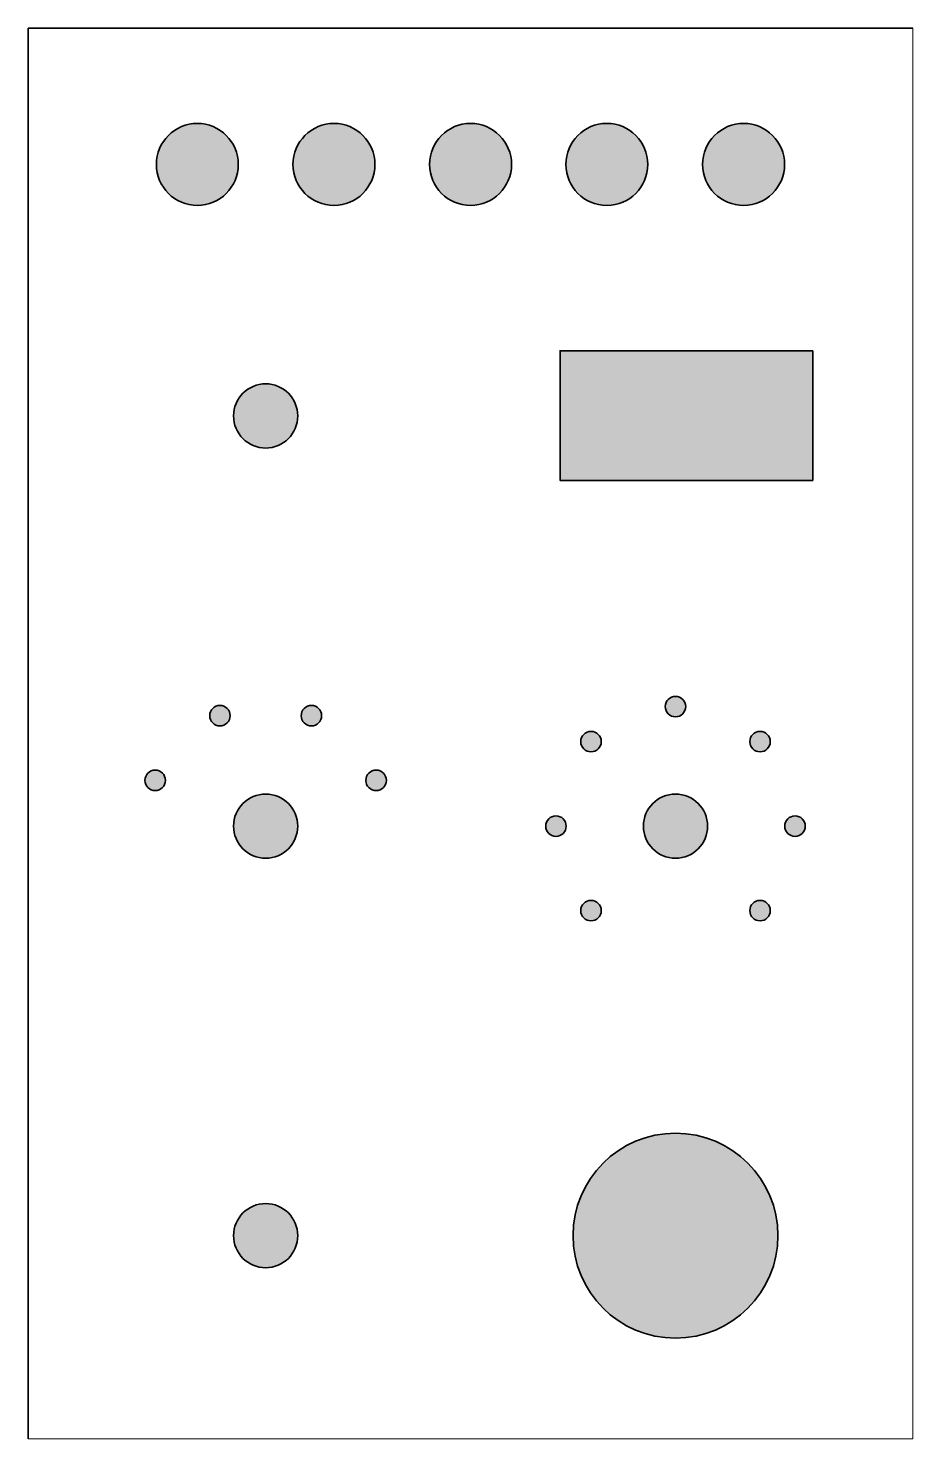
# Paper-space layout 'Layout1' of a CAD drawing. Header units: millimetres. Extents: x 0 to 130, y 0 to 206.
# The model-space entities are those that its viewports show. They can reach past a viewport. Long polylines and large blocks are cut down to what shows.
import ezdxf

# ---------------------------------------------------------------- set-up
doc = ezdxf.new("R2010")
doc.units = ezdxf.units.MM

msp = doc.modelspace()

# ---------------------------------------------------------------- hatches: boundary and pattern name
at = {"true_color": 0xffffff, "transparency": 33554687}
h = msp.add_hatch(color=7, dxfattribs=at)
edge = h.paths.add_edge_path(flags=0)
edge.add_spline(control_points=[(24.76, 192.56), (28.07, 192.56), (30.76, 189.87), (30.76, 186.56), (30.76, 183.25), (28.07, 180.56), (24.76, 180.56), (21.45, 180.56), (18.76, 183.25), (18.76, 186.56), (18.76, 189.87), (21.45, 192.56), (24.76, 192.56)], knot_values=[0, 0, 0, 0, 1, 1, 1, 2, 2, 2, 3, 3, 3, 4, 4, 4, 4], degree=3, periodic=1)
h = msp.add_hatch(color=7, dxfattribs=at)
edge = h.paths.add_edge_path(flags=0)
edge.add_spline(control_points=[(44.76, 192.56), (48.07, 192.56), (50.76, 189.87), (50.76, 186.56), (50.76, 183.25), (48.07, 180.56), (44.76, 180.56), (41.45, 180.56), (38.76, 183.25), (38.76, 186.56), (38.76, 189.87), (41.45, 192.56), (44.76, 192.56)], knot_values=[0, 0, 0, 0, 1, 1, 1, 2, 2, 2, 3, 3, 3, 4, 4, 4, 4], degree=3, periodic=1)
h = msp.add_hatch(color=7, dxfattribs=at)
edge = h.paths.add_edge_path(flags=0)
edge.add_spline(control_points=[(64.76, 192.56), (68.07, 192.56), (70.76, 189.87), (70.76, 186.56), (70.76, 183.25), (68.07, 180.56), (64.76, 180.56), (61.45, 180.56), (58.76, 183.25), (58.76, 186.56), (58.76, 189.87), (61.45, 192.56), (64.76, 192.56)], knot_values=[0, 0, 0, 0, 1, 1, 1, 2, 2, 2, 3, 3, 3, 4, 4, 4, 4], degree=3, periodic=1)
h = msp.add_hatch(color=7, dxfattribs=at)
edge = h.paths.add_edge_path(flags=0)
edge.add_spline(control_points=[(84.71, 192.56), (88.02, 192.56), (90.71, 189.87), (90.71, 186.56), (90.71, 183.25), (88.02, 180.56), (84.71, 180.56), (81.4, 180.56), (78.71, 183.25), (78.71, 186.56), (78.71, 189.87), (81.4, 192.56), (84.71, 192.56)], knot_values=[0, 0, 0, 0, 1, 1, 1, 2, 2, 2, 3, 3, 3, 4, 4, 4, 4], degree=3, periodic=1)
h = msp.add_hatch(color=7, dxfattribs=at)
edge = h.paths.add_edge_path(flags=0)
edge.add_spline(control_points=[(104.73, 192.56), (108.04, 192.56), (110.73, 189.87), (110.73, 186.56), (110.73, 183.25), (108.04, 180.56), (104.73, 180.56), (101.42, 180.56), (98.73, 183.25), (98.73, 186.56), (98.73, 189.87), (101.42, 192.56), (104.73, 192.56)], knot_values=[0, 0, 0, 0, 1, 1, 1, 2, 2, 2, 3, 3, 3, 4, 4, 4, 4], degree=3, periodic=1)
msp.add_hatch(color=7, dxfattribs=at).paths.add_polyline_path([(114.86, 159.29), (114.86, 140.29), (77.86, 140.29), (77.86, 159.29)], flags=0)
h = msp.add_hatch(color=7, dxfattribs=at)
edge = h.paths.add_edge_path(flags=0)
edge.add_spline(control_points=[(34.76, 154.44), (37.36, 154.44), (39.46, 152.33), (39.46, 149.74), (39.46, 147.14), (37.36, 145.04), (34.76, 145.04), (32.17, 145.04), (30.06, 147.14), (30.06, 149.74), (30.06, 152.33), (32.17, 154.44), (34.76, 154.44)], knot_values=[0, 0, 0, 0, 1, 1, 1, 2, 2, 2, 3, 3, 3, 4, 4, 4, 4], degree=3, periodic=1)
h = msp.add_hatch(color=7, dxfattribs=at)
edge = h.paths.add_edge_path(flags=0)
edge.add_spline(control_points=[(94.76, 108.69), (95.59, 108.69), (96.26, 108.02), (96.26, 107.19), (96.26, 106.36), (95.59, 105.69), (94.76, 105.69), (93.93, 105.69), (93.26, 106.36), (93.26, 107.19), (93.26, 108.02), (93.93, 108.69), (94.76, 108.69)], knot_values=[0, 0, 0, 0, 1, 1, 1, 2, 2, 2, 3, 3, 3, 4, 4, 4, 4], degree=3, periodic=1)
h = msp.add_hatch(color=7, dxfattribs=at)
edge = h.paths.add_edge_path(flags=0)
edge.add_spline(control_points=[(28.07, 107.36), (28.89, 107.36), (29.57, 106.69), (29.57, 105.86), (29.57, 105.03), (28.89, 104.36), (28.07, 104.36), (27.24, 104.36), (26.57, 105.03), (26.57, 105.86), (26.57, 106.69), (27.24, 107.36), (28.07, 107.36)], knot_values=[0, 0, 0, 0, 1, 1, 1, 2, 2, 2, 3, 3, 3, 4, 4, 4, 4], degree=3, periodic=1)
h = msp.add_hatch(color=7, dxfattribs=at)
edge = h.paths.add_edge_path(flags=0)
edge.add_spline(control_points=[(41.46, 107.36), (42.29, 107.36), (42.96, 106.69), (42.96, 105.86), (42.96, 105.03), (42.29, 104.36), (41.46, 104.36), (40.63, 104.36), (39.96, 105.03), (39.96, 105.86), (39.96, 106.69), (40.63, 107.36), (41.46, 107.36)], knot_values=[0, 0, 0, 0, 1, 1, 1, 2, 2, 2, 3, 3, 3, 4, 4, 4, 4], degree=3, periodic=1)
h = msp.add_hatch(color=7, dxfattribs=at)
edge = h.paths.add_edge_path(flags=0)
edge.add_spline(control_points=[(82.39, 103.56), (83.22, 103.56), (83.89, 102.89), (83.89, 102.06), (83.89, 101.24), (83.22, 100.56), (82.39, 100.56), (81.56, 100.56), (80.89, 101.24), (80.89, 102.06), (80.89, 102.89), (81.56, 103.56), (82.39, 103.56)], knot_values=[0, 0, 0, 0, 1, 1, 1, 2, 2, 2, 3, 3, 3, 4, 4, 4, 4], degree=3, periodic=1)
h = msp.add_hatch(color=7, dxfattribs=at)
edge = h.paths.add_edge_path(flags=0)
edge.add_spline(control_points=[(107.14, 103.56), (107.96, 103.56), (108.64, 102.89), (108.64, 102.06), (108.64, 101.24), (107.96, 100.56), (107.14, 100.56), (106.31, 100.56), (105.64, 101.24), (105.64, 102.06), (105.64, 102.89), (106.31, 103.56), (107.14, 103.56)], knot_values=[0, 0, 0, 0, 1, 1, 1, 2, 2, 2, 3, 3, 3, 4, 4, 4, 4], degree=3, periodic=1)
h = msp.add_hatch(color=7, dxfattribs=at)
edge = h.paths.add_edge_path(flags=0)
edge.add_spline(control_points=[(18.59, 97.89), (19.42, 97.89), (20.09, 97.21), (20.09, 96.39), (20.09, 95.56), (19.42, 94.89), (18.59, 94.89), (17.77, 94.89), (17.09, 95.56), (17.09, 96.39), (17.09, 97.21), (17.77, 97.89), (18.59, 97.89)], knot_values=[0, 0, 0, 0, 1, 1, 1, 2, 2, 2, 3, 3, 3, 4, 4, 4, 4], degree=3, periodic=1)
h = msp.add_hatch(color=7, dxfattribs=at)
edge = h.paths.add_edge_path(flags=0)
edge.add_spline(control_points=[(50.93, 97.89), (51.76, 97.89), (52.43, 97.21), (52.43, 96.39), (52.43, 95.56), (51.76, 94.89), (50.93, 94.89), (50.1, 94.89), (49.43, 95.56), (49.43, 96.39), (49.43, 97.21), (50.1, 97.89), (50.93, 97.89)], knot_values=[0, 0, 0, 0, 1, 1, 1, 2, 2, 2, 3, 3, 3, 4, 4, 4, 4], degree=3, periodic=1)
h = msp.add_hatch(color=7, dxfattribs=at)
edge = h.paths.add_edge_path(flags=0)
edge.add_spline(control_points=[(34.76, 94.39), (37.36, 94.39), (39.46, 92.28), (39.46, 89.69), (39.46, 87.1), (37.36, 84.99), (34.76, 84.99), (32.17, 84.99), (30.06, 87.1), (30.06, 89.69), (30.06, 92.28), (32.17, 94.39), (34.76, 94.39)], knot_values=[0, 0, 0, 0, 1, 1, 1, 2, 2, 2, 3, 3, 3, 4, 4, 4, 4], degree=3, periodic=1)
h = msp.add_hatch(color=7, dxfattribs=at)
edge = h.paths.add_edge_path(flags=0)
edge.add_spline(control_points=[(94.76, 94.39), (97.36, 94.39), (99.46, 92.28), (99.46, 89.69), (99.46, 87.1), (97.36, 84.99), (94.76, 84.99), (92.17, 84.99), (90.06, 87.1), (90.06, 89.69), (90.06, 92.28), (92.17, 94.39), (94.76, 94.39)], knot_values=[0, 0, 0, 0, 1, 1, 1, 2, 2, 2, 3, 3, 3, 4, 4, 4, 4], degree=3, periodic=1)
h = msp.add_hatch(color=7, dxfattribs=at)
edge = h.paths.add_edge_path(flags=0)
edge.add_spline(control_points=[(77.26, 91.19), (78.09, 91.19), (78.76, 90.52), (78.76, 89.69), (78.76, 88.86), (78.09, 88.19), (77.26, 88.19), (76.43, 88.19), (75.76, 88.86), (75.76, 89.69), (75.76, 90.52), (76.43, 91.19), (77.26, 91.19)], knot_values=[0, 0, 0, 0, 1, 1, 1, 2, 2, 2, 3, 3, 3, 4, 4, 4, 4], degree=3, periodic=1)
h = msp.add_hatch(color=7, dxfattribs=at)
edge = h.paths.add_edge_path(flags=0)
edge.add_spline(control_points=[(112.26, 91.19), (113.09, 91.19), (113.76, 90.52), (113.76, 89.69), (113.76, 88.86), (113.09, 88.19), (112.26, 88.19), (111.43, 88.19), (110.76, 88.86), (110.76, 89.69), (110.76, 90.52), (111.43, 91.19), (112.26, 91.19)], knot_values=[0, 0, 0, 0, 1, 1, 1, 2, 2, 2, 3, 3, 3, 4, 4, 4, 4], degree=3, periodic=1)
h = msp.add_hatch(color=7, dxfattribs=at)
edge = h.paths.add_edge_path(flags=0)
edge.add_spline(control_points=[(82.39, 78.82), (83.22, 78.82), (83.89, 78.14), (83.89, 77.32), (83.89, 76.49), (83.22, 75.82), (82.39, 75.82), (81.56, 75.82), (80.89, 76.49), (80.89, 77.32), (80.89, 78.14), (81.56, 78.82), (82.39, 78.82)], knot_values=[0, 0, 0, 0, 1, 1, 1, 2, 2, 2, 3, 3, 3, 4, 4, 4, 4], degree=3, periodic=1)
h = msp.add_hatch(color=7, dxfattribs=at)
edge = h.paths.add_edge_path(flags=0)
edge.add_spline(control_points=[(107.14, 78.82), (107.96, 78.82), (108.64, 78.14), (108.64, 77.32), (108.64, 76.49), (107.96, 75.82), (107.14, 75.82), (106.31, 75.82), (105.64, 76.49), (105.64, 77.32), (105.64, 78.14), (106.31, 78.82), (107.14, 78.82)], knot_values=[0, 0, 0, 0, 1, 1, 1, 2, 2, 2, 3, 3, 3, 4, 4, 4, 4], degree=3, periodic=1)
h = msp.add_hatch(color=7, dxfattribs=at)
edge = h.paths.add_edge_path(flags=0)
edge.add_spline(control_points=[(94.76, 44.74), (103.04, 44.74), (109.76, 38.02), (109.76, 29.74), (109.76, 21.46), (103.04, 14.74), (94.76, 14.74), (86.48, 14.74), (79.76, 21.46), (79.76, 29.74), (79.76, 38.02), (86.48, 44.74), (94.76, 44.74)], knot_values=[0, 0, 0, 0, 1, 1, 1, 2, 2, 2, 3, 3, 3, 4, 4, 4, 4], degree=3, periodic=1)
h = msp.add_hatch(color=7, dxfattribs=at)
edge = h.paths.add_edge_path(flags=0)
edge.add_spline(control_points=[(34.76, 34.44), (37.36, 34.44), (39.46, 32.33), (39.46, 29.74), (39.46, 27.14), (37.36, 25.04), (34.76, 25.04), (32.17, 25.04), (30.06, 27.14), (30.06, 29.74), (30.06, 32.33), (32.17, 34.44), (34.76, 34.44)], knot_values=[0, 0, 0, 0, 1, 1, 1, 2, 2, 2, 3, 3, 3, 4, 4, 4, 4], degree=3, periodic=1)

# ---------------------------------------------------------------- linework, layer by layer
at = {"color": 18, "linetype": 'Continuous', "lineweight": 35, "true_color": 0x000000}
msp.add_lwpolyline([(0, 0), (0, 206.5), (129.5, 206.5)], dxfattribs=at)
msp.add_lwpolyline([(114.86, 159.29), (114.86, 140.29), (77.86, 140.29), (77.86, 159.29), (114.86, 159.29)], close=True, dxfattribs=at)
for points in [[(24.76, 192.56), (28.07, 192.56), (30.76, 189.87), (30.76, 186.56), (30.76, 183.25), (28.07, 180.56), (24.76, 180.56), (21.45, 180.56), (18.76, 183.25), (18.76, 186.56), (18.76, 189.87), (21.45, 192.56), (24.76, 192.56)], [(44.76, 192.56), (48.07, 192.56), (50.76, 189.87), (50.76, 186.56), (50.76, 183.25), (48.07, 180.56), (44.76, 180.56), (41.45, 180.56), (38.76, 183.25), (38.76, 186.56), (38.76, 189.87), (41.45, 192.56), (44.76, 192.56)], [(64.76, 192.56), (68.07, 192.56), (70.76, 189.87), (70.76, 186.56), (70.76, 183.25), (68.07, 180.56), (64.76, 180.56), (61.45, 180.56), (58.76, 183.25), (58.76, 186.56), (58.76, 189.87), (61.45, 192.56), (64.76, 192.56)], [(84.71, 192.56), (88.02, 192.56), (90.71, 189.87), (90.71, 186.56), (90.71, 183.25), (88.02, 180.56), (84.71, 180.56), (81.4, 180.56), (78.71, 183.25), (78.71, 186.56), (78.71, 189.87), (81.4, 192.56), (84.71, 192.56)], [(104.73, 192.56), (108.04, 192.56), (110.73, 189.87), (110.73, 186.56), (110.73, 183.25), (108.04, 180.56), (104.73, 180.56), (101.42, 180.56), (98.73, 183.25), (98.73, 186.56), (98.73, 189.87), (101.42, 192.56), (104.73, 192.56)], [(34.76, 154.44), (37.36, 154.44), (39.46, 152.33), (39.46, 149.74), (39.46, 147.14), (37.36, 145.04), (34.76, 145.04), (32.17, 145.04), (30.06, 147.14), (30.06, 149.74), (30.06, 152.33), (32.17, 154.44), (34.76, 154.44)], [(94.76, 108.69), (95.59, 108.69), (96.26, 108.02), (96.26, 107.19), (96.26, 106.36), (95.59, 105.69), (94.76, 105.69), (93.93, 105.69), (93.26, 106.36), (93.26, 107.19), (93.26, 108.02), (93.93, 108.69), (94.76, 108.69)], [(28.07, 107.36), (28.89, 107.36), (29.57, 106.69), (29.57, 105.86), (29.57, 105.03), (28.89, 104.36), (28.07, 104.36), (27.24, 104.36), (26.57, 105.03), (26.57, 105.86), (26.57, 106.69), (27.24, 107.36), (28.07, 107.36)], [(41.46, 107.36), (42.29, 107.36), (42.96, 106.69), (42.96, 105.86), (42.96, 105.03), (42.29, 104.36), (41.46, 104.36), (40.63, 104.36), (39.96, 105.03), (39.96, 105.86), (39.96, 106.69), (40.63, 107.36), (41.46, 107.36)], [(82.39, 103.56), (83.22, 103.56), (83.89, 102.89), (83.89, 102.06), (83.89, 101.24), (83.22, 100.56), (82.39, 100.56), (81.56, 100.56), (80.89, 101.24), (80.89, 102.06), (80.89, 102.89), (81.56, 103.56), (82.39, 103.56)], [(107.14, 103.56), (107.96, 103.56), (108.64, 102.89), (108.64, 102.06), (108.64, 101.24), (107.96, 100.56), (107.14, 100.56), (106.31, 100.56), (105.64, 101.24), (105.64, 102.06), (105.64, 102.89), (106.31, 103.56), (107.14, 103.56)], [(18.59, 97.89), (19.42, 97.89), (20.09, 97.21), (20.09, 96.39), (20.09, 95.56), (19.42, 94.89), (18.59, 94.89), (17.77, 94.89), (17.09, 95.56), (17.09, 96.39), (17.09, 97.21), (17.77, 97.89), (18.59, 97.89)], [(50.93, 97.89), (51.76, 97.89), (52.43, 97.21), (52.43, 96.39), (52.43, 95.56), (51.76, 94.89), (50.93, 94.89), (50.1, 94.89), (49.43, 95.56), (49.43, 96.39), (49.43, 97.21), (50.1, 97.89), (50.93, 97.89)], [(34.76, 94.39), (37.36, 94.39), (39.46, 92.28), (39.46, 89.69), (39.46, 87.1), (37.36, 84.99), (34.76, 84.99), (32.17, 84.99), (30.06, 87.1), (30.06, 89.69), (30.06, 92.28), (32.17, 94.39), (34.76, 94.39)], [(94.76, 94.39), (97.36, 94.39), (99.46, 92.28), (99.46, 89.69), (99.46, 87.1), (97.36, 84.99), (94.76, 84.99), (92.17, 84.99), (90.06, 87.1), (90.06, 89.69), (90.06, 92.28), (92.17, 94.39), (94.76, 94.39)], [(77.26, 91.19), (78.09, 91.19), (78.76, 90.52), (78.76, 89.69), (78.76, 88.86), (78.09, 88.19), (77.26, 88.19), (76.43, 88.19), (75.76, 88.86), (75.76, 89.69), (75.76, 90.52), (76.43, 91.19), (77.26, 91.19)], [(112.26, 91.19), (113.09, 91.19), (113.76, 90.52), (113.76, 89.69), (113.76, 88.86), (113.09, 88.19), (112.26, 88.19), (111.43, 88.19), (110.76, 88.86), (110.76, 89.69), (110.76, 90.52), (111.43, 91.19), (112.26, 91.19)], [(82.39, 78.82), (83.22, 78.82), (83.89, 78.14), (83.89, 77.32), (83.89, 76.49), (83.22, 75.82), (82.39, 75.82), (81.56, 75.82), (80.89, 76.49), (80.89, 77.32), (80.89, 78.14), (81.56, 78.82), (82.39, 78.82)], [(107.14, 78.82), (107.96, 78.82), (108.64, 78.14), (108.64, 77.32), (108.64, 76.49), (107.96, 75.82), (107.14, 75.82), (106.31, 75.82), (105.64, 76.49), (105.64, 77.32), (105.64, 78.14), (106.31, 78.82), (107.14, 78.82)], [(94.76, 44.74), (103.04, 44.74), (109.76, 38.02), (109.76, 29.74), (109.76, 21.46), (103.04, 14.74), (94.76, 14.74), (86.48, 14.74), (79.76, 21.46), (79.76, 29.74), (79.76, 38.02), (86.48, 44.74), (94.76, 44.74)], [(34.76, 34.44), (37.36, 34.44), (39.46, 32.33), (39.46, 29.74), (39.46, 27.14), (37.36, 25.04), (34.76, 25.04), (32.17, 25.04), (30.06, 27.14), (30.06, 29.74), (30.06, 32.33), (32.17, 34.44), (34.76, 34.44)]]:
    msp.add_open_spline(points, degree=3, knots=[0, 0, 0, 0, 1, 1, 1, 2, 2, 2, 3, 3, 3, 4, 4, 4, 4], dxfattribs=at)

psp = doc.layouts.get("Layout1")

# ---------------------------------------------------------------- viewports
at = {"layer": '0'}
psp.add_viewport(center=(64.75, 103.25), size=(129.5, 206.5), view_center_point=(64.75, 103.25), view_height=206.5, dxfattribs=at)

doc.saveas('drawing.dxf')
